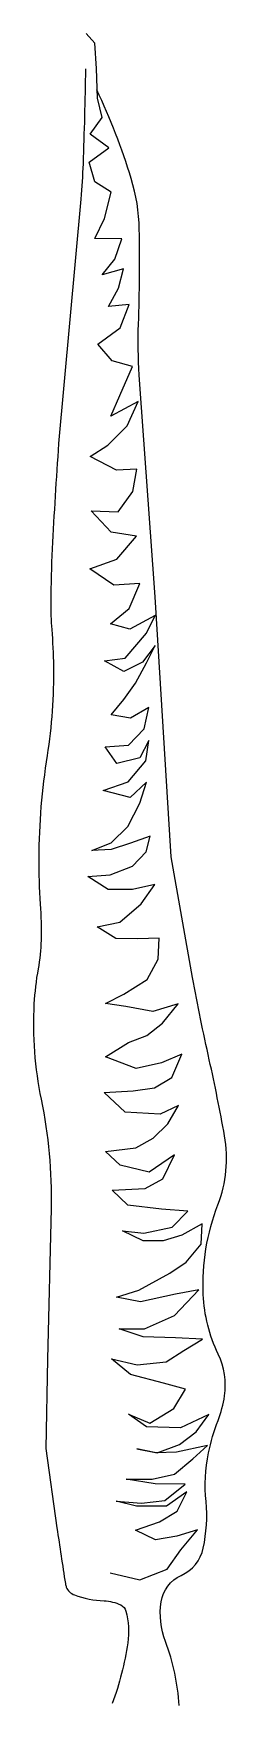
# Model space of a CAD drawing. Extents: x -1.2 to 0.8, y 0 to 17.5.
import ezdxf

# ---------------------------------------------------------------- set-up
doc = ezdxf.new("R2010")
doc.units = 0
doc.header["$LTSCALE"] = 10
doc.header["$MEASUREMENT"] = 0
doc.layers.get('0').update_dxf_attribs({"linetype": 'CONTINUOUS'})

msp = doc.modelspace()

# ---------------------------------------------------------------- linework, layer by layer
for p, q in [((-0.535, 17.418), (-0.624, 17.52)), ((-0.516, 17.154), (-0.535, 17.418)), ((-0.507, 16.841), (-0.516, 17.154)), ((-0.458, 16.638), (-0.507, 16.841)), ((-0.581, 16.465), (-0.458, 16.638)), ((-0.592, 16.169), (-0.388, 16.322)), ((-0.388, 16.322), (-0.581, 16.465)), ((-0.532, 15.966), (-0.592, 16.169)), ((-0.362, 15.855), (-0.532, 15.966)), ((-0.433, 15.58), (-0.362, 15.855)), ((-0.535, 15.369), (-0.433, 15.58)), ((-0.251, 15.367), (-0.535, 15.369)), ((-0.325, 15.153), (-0.251, 15.367)), ((-0.456, 14.991), (-0.325, 15.153)), ((-0.233, 15.051), (-0.456, 14.991)), ((-0.286, 14.848), (-0.233, 15.051)), ((-0.389, 14.658), (-0.286, 14.848)), ((-0.174, 14.677), (-0.389, 14.658)), ((-0.268, 14.434), (-0.174, 14.677)), ((-0.501, 14.261), (-0.268, 14.434)), ((-0.352, 14.089), (-0.501, 14.261)), ((-0.137, 14.027), (-0.352, 14.089)), ((-0.272, 13.723), (-0.137, 14.027)), ((-0.364, 13.509), (-0.272, 13.723)), ((-0.079, 13.661), (-0.364, 13.509)), ((-0.193, 13.407), (-0.079, 13.661)), ((-0.397, 13.205), (-0.193, 13.407)), ((-0.581, 13.084), (-0.397, 13.205)), ((-0.306, 12.941), (-0.581, 13.084)), ((-0.094, 12.951), (-0.306, 12.941)), ((-0.136, 12.717), (-0.094, 12.951)), ((-0.288, 12.506), (-0.136, 12.717)), ((-0.362, 12.292), (-0.572, 12.516)), ((-0.572, 12.516), (-0.288, 12.506)), ((-0.098, 12.25), (-0.362, 12.292)), ((-0.303, 12.007), (-0.098, 12.25)), ((-0.587, 11.907), (-0.303, 12.007)), ((-0.333, 11.735), (-0.587, 11.907)), ((-0.061, 11.754), (-0.333, 11.735)), ((-0.172, 11.49), (-0.061, 11.754)), ((-0.368, 11.329), (-0.172, 11.49)), ((0.1, 11.416), (-0.165, 11.276)), ((0.009, 11.234), (0.1, 11.416)), ((-0.165, 11.276), (-0.368, 11.329)), ((-0.216, 10.972), (0.009, 11.234)), ((0.098, 11.103), (-0.034, 10.93)), ((0.007, 10.921), (0.098, 11.103)), ((-0.431, 10.944), (-0.216, 10.972)), ((-0.228, 10.83), (-0.431, 10.944)), ((-0.034, 10.93), (-0.228, 10.83)), ((-0.107, 10.707), (0.007, 10.921)), ((-0.23, 10.537), (-0.107, 10.707)), ((-0.362, 10.375), (-0.23, 10.537)), ((-0.159, 10.342), (-0.362, 10.375)), ((0.033, 10.454), (-0.159, 10.342)), ((-0.017, 10.228), (0.033, 10.454)), ((-0.181, 10.058), (-0.017, 10.228)), ((-0.424, 10.039), (-0.181, 10.058)), ((-0.304, 9.865), (-0.424, 10.039)), ((0.031, 10.106), (-0.06, 9.924)), ((0.001, 9.895), (0.031, 10.106)), ((-0.06, 9.924), (-0.304, 9.865)), ((-0.183, 9.673), (0.001, 9.895)), ((-0.447, 9.582), (-0.183, 9.673)), ((0.008, 9.672), (-0.164, 9.51)), ((-0.063, 9.449), (0.008, 9.672)), ((-0.164, 9.51), (-0.447, 9.582)), ((-0.186, 9.206), (-0.063, 9.449)), ((-0.361, 9.033), (-0.186, 9.206)), ((-0.564, 8.953), (-0.361, 9.033)), ((-0.361, 8.964), (-0.564, 8.953)), ((-0.158, 9.032), (-0.361, 8.964)), ((0.046, 9.103), (-0.158, 9.032)), ((-0.139, 8.788), (0.004, 8.941)), ((0.004, 8.941), (0.046, 9.103)), ((-0.371, 8.7), (-0.139, 8.788)), ((-0.606, 8.681), (-0.371, 8.7)), ((-0.393, 8.546), (-0.606, 8.681)), ((0.095, 8.596), (-0.14, 8.545)), ((-0.048, 8.393), (0.095, 8.596)), ((-0.14, 8.545), (-0.393, 8.546)), ((-0.273, 8.201), (-0.048, 8.393)), ((-0.508, 8.153), (-0.273, 8.201)), ((-0.314, 8.03), (-0.508, 8.153)), ((-0.082, 8.028), (-0.314, 8.03)), ((0.141, 8.036), (-0.082, 8.028)), ((0.131, 7.813), (0.141, 8.036)), ((0.016, 7.602), (0.131, 7.813)), ((-0.228, 7.449), (0.016, 7.602)), ((-0.42, 7.349), (-0.228, 7.449)), ((-0.208, 7.319), (-0.42, 7.349)), ((0.075, 7.265), (-0.208, 7.319)), ((0.34, 7.345), (0.075, 7.265)), ((0.176, 7.143), (0.34, 7.345)), ((-0.179, 6.942), (0.013, 7.013)), ((0.013, 7.013), (0.176, 7.143)), ((-0.423, 6.792), (-0.179, 6.942)), ((-0.099, 6.669), (-0.423, 6.792)), ((0.165, 6.728), (-0.099, 6.669)), ((0.377, 6.817), (0.165, 6.728)), ((0.274, 6.574), (0.377, 6.817)), ((0.091, 6.465), (0.274, 6.574)), ((-0.437, 6.416), (-0.132, 6.434)), ((-0.215, 6.211), (-0.437, 6.416)), ((-0.132, 6.434), (0.091, 6.465)), ((0.15, 6.189), (-0.215, 6.211)), ((0.345, 6.281), (0.15, 6.189)), ((0.231, 6.087), (0.345, 6.281)), ((0.079, 5.937), (0.231, 6.087)), ((-0.42, 5.798), (-0.104, 5.837)), ((-0.267, 5.655), (-0.42, 5.798)), ((-0.104, 5.837), (0.079, 5.937)), ((0.037, 5.581), (-0.267, 5.655)), ((0.301, 5.762), (0.037, 5.581)), ((0.178, 5.51), (0.301, 5.762)), ((-0.005, 5.41), (0.178, 5.51)), ((-0.35, 5.392), (-0.005, 5.41)), ((-0.189, 5.237), (-0.35, 5.392)), ((0.165, 5.195), (-0.189, 5.237)), ((0.44, 5.173), (0.165, 5.195)), ((0.277, 5.003), (0.44, 5.173)), ((-0.028, 4.862), (-0.242, 4.965)), ((-0.242, 4.965), (-0.019, 4.943)), ((-0.019, 4.943), (0.277, 5.003)), ((0.378, 4.921), (0.183, 4.861)), ((0.59, 5.041), (0.378, 4.921)), ((0.58, 4.827), (0.59, 5.041)), ((0.183, 4.861), (-0.028, 4.862)), ((0.425, 4.636), (0.58, 4.827)), ((0.254, 4.524), (0.425, 4.636)), ((-0.072, 4.344), (0.254, 4.524)), ((-0.307, 4.272), (-0.072, 4.344)), ((-0.053, 4.222), (-0.307, 4.272)), ((0.313, 4.301), (-0.053, 4.222)), ((0.3, 4.078), (0.557, 4.349)), ((0.557, 4.349), (0.313, 4.301)), ((-0.014, 3.937), (0.3, 4.078)), ((-0.026, 3.856), (-0.277, 3.939)), ((-0.277, 3.939), (-0.014, 3.937)), ((0.311, 3.843), (-0.026, 3.856)), ((0.216, 3.591), (0.4, 3.712)), ((0.595, 3.832), (0.311, 3.843)), ((0.4, 3.712), (0.595, 3.832)), ((-0.158, 3.46), (-0.36, 3.623)), ((-0.36, 3.623), (-0.088, 3.561)), ((-0.088, 3.561), (0.216, 3.591)), ((0.186, 3.368), (-0.158, 3.46)), ((0.418, 3.306), (0.186, 3.368)), ((0.295, 3.104), (0.418, 3.306)), ((0.009, 2.911), (-0.181, 3.045)), ((-0.181, 3.045), (0.042, 2.951)), ((0.042, 2.951), (0.295, 3.104)), ((0.66, 3.041), (0.366, 2.9)), ((0.528, 2.859), (0.66, 3.041)), ((0.366, 2.9), (0.009, 2.911)), ((0.353, 2.726), (0.528, 2.859)), ((0.109, 2.638), (-0.093, 2.68)), ((-0.093, 2.68), (0.121, 2.638)), ((0.324, 2.645), (0.109, 2.638)), ((0.121, 2.638), (0.353, 2.726)), ((0.649, 2.716), (0.324, 2.645)), ((0.494, 2.575), (0.649, 2.716)), ((0.302, 2.414), (0.494, 2.575)), ((0.099, 2.313), (-0.205, 2.364)), ((-0.205, 2.364), (0.067, 2.363)), ((0.067, 2.363), (0.302, 2.414)), ((0.412, 2.311), (0.099, 2.313)), ((0.199, 2.139), (0.412, 2.311)), ((-0.097, 2.08), (-0.308, 2.133)), ((-0.308, 2.133), (-0.045, 2.111)), ((-0.045, 2.111), (0.199, 2.139)), ((0.432, 2.23), (0.219, 2.078)), ((0.329, 2.028), (0.432, 2.23)), ((0.219, 2.078), (-0.097, 2.08)), ((0.146, 1.916), (0.329, 2.028)), ((-0.107, 1.827), (0.146, 1.916)), ((0.104, 1.725), (-0.107, 1.827)), ((0.327, 1.764), (0.104, 1.725)), ((0.542, 1.832), (0.327, 1.764)), ((0.367, 1.622), (0.542, 1.832)), ((0.224, 1.42), (0.367, 1.622)), ((-0.061, 1.308), (0.224, 1.42)), ((-0.374, 1.382), (-0.061, 1.308))]:
    msp.add_line(p, q)
for points in [[(-0.631, 17.148, -0.004721), (-0.657, 16.154, -0.012645), (-0.68, 15.784), (-0.913, 13.22, 0.005368), (-0.98, 12.116, 0.010609), (-0.995, 11.556, 0.021165), (-0.985, 11.271, -0.01564), (-0.967, 10.886, -0.042854), (-1.034, 9.949, 0.037382), (-1.121, 8.875, 0.019642), (-1.105, 8.392, -0.025075), (-1.097, 8.014, -0.036917), (-1.128, 7.712, 0.030387), (-1.171, 7.345, 0.064591), (-1.096, 6.345, -0.05638), (-0.992, 5.201), (-1.03, 3.619), (-1.047, 2.685), (-0.93, 1.852, 0.003388), (-0.842, 1.267, 0.05401), (-0.832, 1.231, 0.21559), (-0.748, 1.149, 0.076374), (-0.436, 1.087, -0.098525), (-0.261, 1.044, -0.221342), (-0.208, 0.98, -0.102215), (-0.188, 0.647, -0.051733), (-0.35, 0.011)], [(0.35, -0.011, 0.077521), (0.207, 0.66, -0.12854), (0.162, 1.076, -0.255344), (0.371, 1.353, 0.237862), (0.603, 1.64, 0.077118), (0.632, 2.128, -0.073959), (0.659, 2.637, -0.042193), (0.758, 2.977, 0.055995), (0.826, 3.236, 0.149181), (0.76, 3.673, -0.101031), (0.603, 4.299, -0.103577), (0.757, 5.24, 0.137231), (0.826, 5.961, 0.010637), (0.666, 6.76, -0.009845), (0.491, 7.623), (0.268, 8.886), (0.1, 11.612), (-0.067, 13.939, -0.026186), (-0.076, 14.473, 0.014051), (-0.067, 15.468, 0.069318), (-0.152, 15.998, 0.037076), (-0.514, 16.93)]]:
    msp.add_lwpolyline(points, format="xyb")

doc.saveas('drawing.dxf')
